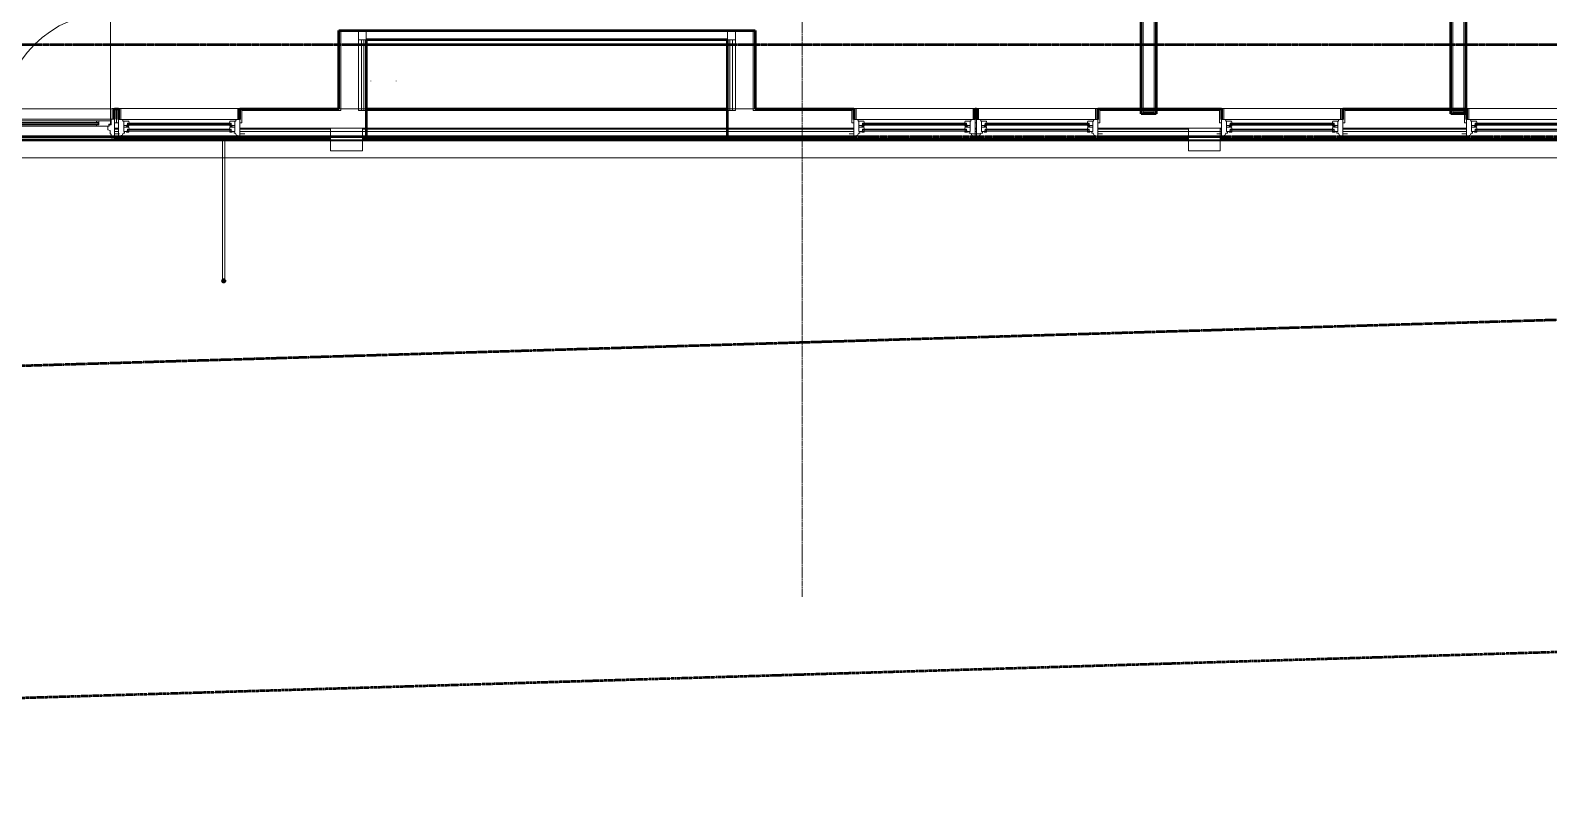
# Model space of a CAD drawing. Header units: inches. Extents: x -4218 to -1830, y 9767 to 12426.
# Drawn here: x -2742.2 to -2266.4, y 9772 to 10013.6 of the extents above; entities that cross this region are included whole.
import ezdxf

# ---------------------------------------------------------------- set-up
doc = ezdxf.new("R2010")
doc.units = ezdxf.units.IN
doc.header["$MEASUREMENT"] = 0
for name, pattern in [('Dash 1_16_', [0.125, 0.0625, -0.0625]), ('Double Dash 3_8_', [1, 0.375, -0.125, 0.125, -0.125, 0.125, -0.125]), ('Grid Line 1_2_', [0.875, 0.5, -0.125, 0.125, -0.125])]:
    doc.linetypes.add(name, pattern=pattern)
for name, color, linetype, lineweight in [('0-1', 7, 'Continuous', 5), ('A-DOOR-5', 31, 'Continuous', 9), ('A-DOOR-6', 31, 'Continuous', 20), ('A-DOOR-FRAM', 31, 'Continuous', 9), ('A-DOOR-FRAM-4', 31, 'Continuous', 20), ('A-DOOR-GLAZ', 31, 'Continuous', 9), ('A-GENM', 5, 'Continuous', 9), ('A-GLAZ-1', 151, 'Continuous', 9), ('A-GLAZ-2', 151, 'Continuous', 20), ('A-WALL', 113, 'Continuous', 13), ('A-WALL-1', 7, 'Continuous', 50), ('A-WALL-2', 250, 'Continuous', 13), ('A-WALL-7', 113, 'Continuous', 9), ('A-WALL-8', 113, 'Continuous', 50), ('C-PROP-LINE', 91, 'Double Dash 3_8_', 50), ('C-PROP-LINE-1', 91, 'Dash 1_16_', 50), ('M-EQPM', 50, 'Continuous', 9), ('S-GRID-1', 1, 'Grid Line 1_2_', 9)]:
    doc.layers.add(name, color=color, linetype=linetype, lineweight=lineweight)

# ---------------------------------------------------------------- blocks, each defined once
blk = doc.blocks.new('CTR - 1st Phase - Unit Layouts_rvt-1-BACKGROUND - RCP - 3RD FLOOR')
at = {"layer": 'A-WALL-1'}
for p, q in [((-2394.12, 9987.44), (-2394.12, 10118.45)), ((-2389.37, 10118.45), (-2389.37, 9987.44)), ((-2297.07, 9987.44), (-2297.07, 10118.45)), ((-2292.32, 10118.45), (-2292.32, 9987.44)), ((-2393.5, 9987.44), (-2394.12, 9987.44)), ((-2390, 9987.44), (-2393.5, 9987.44)), ((-2389.37, 9987.44), (-2390, 9987.44)), ((-2296.45, 9987.44), (-2297.07, 9987.44)), ((-2292.95, 9987.44), (-2296.45, 9987.44)), ((-2292.32, 9987.44), (-2292.95, 9987.44))]:
    blk.add_line(p, q, dxfattribs=at)
at = {"layer": 'A-WALL-2'}
for p, q in [((-2393.5, 10121.45), (-2393.5, 9988.06)), ((-2390, 10121.45), (-2390, 9988.06)), ((-2296.45, 10121.45), (-2296.45, 9988.06)), ((-2292.95, 10121.45), (-2292.95, 9988.06)), ((-2390, 9988.06), (-2393.5, 9988.06)), ((-2292.95, 9988.06), (-2296.45, 9988.06))]:
    blk.add_line(p, q, dxfattribs=at)
blk = doc.blocks.new('Basic Wall _ EXT - FIBER CEMENT - LARGE - ___-2162463-BACKGROUND - RCP - 3RD FLOOR')
at = {"layer": 'A-WALL-7'}
for p, q in [((-2715.86, 9981.94), (-2714.54, 9981.94)), ((-2714.54, 9981.94), (-2715.86, 9981.94)), ((-2714.54, 9981.91), (-2715.83, 9981.91)), ((-2714.54, 9981.91), (-2715.83, 9981.91)), ((-2676.51, 9981.94), (-2484.14, 9981.94)), ((-2484.14, 9981.94), (-2676.51, 9981.94)), ((-2484.14, 9981.91), (-2676.51, 9981.91)), ((-2484.14, 9981.91), (-2676.51, 9981.91)), ((-2446.11, 9981.94), (-2445.74, 9981.94)), ((-2445.74, 9981.94), (-2446.11, 9981.94)), ((-2445.74, 9981.91), (-2446.11, 9981.91)), ((-2445.74, 9981.91), (-2446.11, 9981.91)), ((-2407.71, 9981.94), (-2368.94, 9981.94)), ((-2368.94, 9981.94), (-2407.71, 9981.94)), ((-2368.94, 9981.91), (-2407.71, 9981.91)), ((-2368.94, 9981.91), (-2407.71, 9981.91)), ((-2330.91, 9981.94), (-2292.14, 9981.94)), ((-2292.14, 9981.94), (-2330.91, 9981.94)), ((-2292.14, 9981.91), (-2330.91, 9981.91)), ((-2292.14, 9981.91), (-2330.91, 9981.91)), ((-2067.55, 9978.98), (-3861.93, 9978.98)), ((-2067.55, 9979.32), (-3751.71, 9979.32)), ((-2067.55, 9979.31), (-3751.71, 9979.31)), ((-2067.55, 9979.31), (-3751.71, 9979.31)), ((-2067.55, 9979.3), (-3751.71, 9979.3)), ((-2067.55, 9979.28), (-3751.71, 9979.28)), ((-2067.55, 9979.28), (-3751.71, 9979.28))]:
    blk.add_line(p, q, dxfattribs=at)
blk = doc.blocks.new('Basic Wall _ EXT - FIBER CEMENT - SMALL - ___-2145937-BACKGROUND - RCP - 3RD FLOOR')
at = {"layer": 'A-WALL-7'}
for p, q in [((-2714.54, 9982.61), (-2715.86, 9982.61)), ((-2714.54, 9982.61), (-2715.86, 9982.61)), ((-2648.11, 9982.61), (-2676.51, 9982.61)), ((-2648.11, 9982.61), (-2676.51, 9982.61)), ((-2546.98, 9982.61), (-2638.11, 9982.61)), ((-2546.98, 9982.61), (-2638.11, 9982.61)), ((-2484.14, 9982.61), (-2546.94, 9982.61)), ((-2484.14, 9982.61), (-2546.94, 9982.61)), ((-2445.74, 9982.61), (-2446.11, 9982.61)), ((-2445.74, 9982.61), (-2446.11, 9982.61)), ((-2379.31, 9982.61), (-2407.71, 9982.61)), ((-2379.31, 9982.61), (-2407.71, 9982.61)), ((-2368.94, 9982.61), (-2369.31, 9982.61)), ((-2368.94, 9982.61), (-2369.31, 9982.61)), ((-2292.14, 9982.61), (-2330.91, 9982.61)), ((-2292.14, 9982.61), (-2330.91, 9982.61)), ((-2715.86, 9980.19), (-2714.54, 9980.19)), ((-2714.54, 9980.19), (-2715.86, 9980.19)), ((-2714.54, 9980.19), (-2715.86, 9980.19)), ((-2684.85, 9979.73), (-2715.86, 9979.73)), ((-2684.85, 9979.66), (-2715.86, 9979.66)), ((-2684.76, 9979.73), (-2684.85, 9979.73)), ((-2684.75, 9979.66), (-2684.85, 9979.66)), ((-2681.97, 9979.73), (-2684.74, 9979.73)), ((-2681.97, 9979.66), (-2684.74, 9979.66)), ((-2681.86, 9979.73), (-2681.92, 9979.73)), ((-2681.86, 9979.66), (-2681.92, 9979.66)), ((-2681.78, 9979.73), (-2681.86, 9979.73)), ((-2681.78, 9979.66), (-2681.86, 9979.66)), ((-2681.69, 9979.73), (-2681.78, 9979.73)), ((-2681.69, 9979.66), (-2681.78, 9979.66)), ((-2681.6, 9979.73), (-2681.69, 9979.73)), ((-2681.6, 9979.66), (-2681.69, 9979.66)), ((-2681.5, 9979.73), (-2681.6, 9979.73)), ((-2681.5, 9979.66), (-2681.6, 9979.66)), ((-2681.44, 9979.73), (-2681.5, 9979.73)), ((-2681.41, 9979.66), (-2681.46, 9979.66)), ((-2681.33, 9979.73), (-2681.41, 9979.73)), ((-2681.33, 9979.66), (-2681.41, 9979.66)), ((-2681.27, 9979.73), (-2681.33, 9979.73)), ((-2681.27, 9979.66), (-2681.33, 9979.66)), ((-2678.46, 9979.73), (-2681.22, 9979.73)), ((-2678.46, 9979.66), (-2681.22, 9979.66)), ((-2678.35, 9979.73), (-2678.44, 9979.73)), ((-2678.35, 9979.66), (-2678.44, 9979.66)), ((-2648.11, 9979.73), (-2678.35, 9979.73)), ((-2648.11, 9979.66), (-2678.35, 9979.66)), ((-2676.51, 9980.19), (-2648.11, 9980.19)), ((-2648.11, 9980.19), (-2676.51, 9980.19)), ((-2648.11, 9980.19), (-2676.51, 9980.19)), ((-2638.11, 9980.19), (-2484.14, 9980.19)), ((-2484.14, 9980.19), (-2638.11, 9980.19)), ((-2484.14, 9980.19), (-2638.11, 9980.19)), ((-2379.31, 9979.73), (-2638.11, 9979.73)), ((-2379.31, 9979.66), (-2638.11, 9979.66)), ((-2446.11, 9980.19), (-2445.74, 9980.19)), ((-2445.74, 9980.19), (-2446.11, 9980.19)), ((-2445.74, 9980.19), (-2446.11, 9980.19)), ((-2407.71, 9980.19), (-2379.31, 9980.19)), ((-2379.31, 9980.19), (-2407.71, 9980.19)), ((-2379.31, 9980.19), (-2407.71, 9980.19)), ((-2369.31, 9980.19), (-2368.94, 9980.19)), ((-2368.94, 9980.19), (-2369.31, 9980.19)), ((-2368.94, 9980.19), (-2369.31, 9980.19)), ((-2177.06, 9979.73), (-2369.31, 9979.73)), ((-2067.55, 9979.66), (-2369.31, 9979.66)), ((-2330.91, 9980.19), (-2292.14, 9980.19)), ((-2292.14, 9980.19), (-2330.91, 9980.19)), ((-2292.14, 9980.19), (-2330.91, 9980.19)), ((-2681.97, 9973.7), (-2784.72, 9973.7)), ((-2681.97, 9973.7), (-2784.72, 9973.7)), ((-2784.72, 9973.63), (-2681.97, 9973.63)), ((-2681.97, 9973.63), (-2784.72, 9973.63)), ((-2681.86, 9973.7), (-2681.91, 9973.7)), ((-2681.86, 9973.7), (-2681.91, 9973.7)), ((-2681.91, 9973.63), (-2681.86, 9973.63)), ((-2681.86, 9973.63), (-2681.91, 9973.63)), ((-2681.79, 9973.7), (-2681.85, 9973.7)), ((-2681.79, 9973.7), (-2681.85, 9973.7)), ((-2681.85, 9973.63), (-2681.79, 9973.63)), ((-2681.79, 9973.63), (-2681.85, 9973.63)), ((-2681.7, 9973.7), (-2681.78, 9973.7)), ((-2681.7, 9973.7), (-2681.78, 9973.7)), ((-2681.78, 9973.63), (-2681.7, 9973.63)), ((-2681.7, 9973.63), (-2681.78, 9973.63)), ((-2681.6, 9973.7), (-2681.69, 9973.7)), ((-2681.6, 9973.7), (-2681.69, 9973.7)), ((-2681.69, 9973.63), (-2681.6, 9973.63)), ((-2681.6, 9973.63), (-2681.69, 9973.63)), ((-2681.51, 9973.7), (-2681.59, 9973.7)), ((-2681.51, 9973.7), (-2681.59, 9973.7)), ((-2681.59, 9973.63), (-2681.51, 9973.63)), ((-2681.51, 9973.63), (-2681.59, 9973.63)), ((-2681.42, 9973.7), (-2681.49, 9973.7)), ((-2681.42, 9973.7), (-2681.49, 9973.7)), ((-2681.49, 9973.63), (-2681.42, 9973.63)), ((-2681.42, 9973.63), (-2681.49, 9973.63)), ((-2681.34, 9973.7), (-2681.41, 9973.7)), ((-2681.34, 9973.7), (-2681.41, 9973.7)), ((-2681.41, 9973.63), (-2681.34, 9973.63)), ((-2681.34, 9973.63), (-2681.41, 9973.63)), ((-2681.28, 9973.7), (-2681.33, 9973.7)), ((-2681.28, 9973.7), (-2681.33, 9973.7)), ((-2681.33, 9973.63), (-2681.28, 9973.63)), ((-2681.28, 9973.63), (-2681.33, 9973.63)), ((-2061.44, 9973.7), (-2681.22, 9973.7)), ((-2061.44, 9973.7), (-2681.22, 9973.7)), ((-2681.22, 9973.63), (-2061.36, 9973.63)), ((-2061.36, 9973.63), (-2681.22, 9973.63))]:
    blk.add_line(p, q, dxfattribs=at)
blk = doc.blocks.new('Door-Inswing-Andersen-400_Series-Single - 3_ 0-1_8_ x 6_ 7-1_2_ - 3rd floor-2896229-BACKGROUND - RCP - 3RD FLOOR')
at = {"layer": 'A-DOOR-5'}
blk.add_line((16.87, 0.66), (16.87, 34.41), dxfattribs=at)
blk.add_arc((16.87, 0.66), 33.75, 90, 180, dxfattribs=at)
at = {"layer": 'A-DOOR-6'}
for p, q in [((-16.87, -0.41), (-16.87, 0.66)), ((-16.87, 0.66), (-12.44, 0.66)), ((-13.19, 0.66), (-13.19, -0.66)), ((-13.19, 0.66), (-13.19, 0.59)), ((-13.19, 0.59), (-12.67, 0.59)), ((-12.44, 0.09), (-13.19, 0.09)), ((-12.67, 0.59), (-12.47, 0.34)), ((-12.47, 0.34), (-12.44, 0.16)), ((12.44, 0.66), (-12.44, 0.66)), ((-12.44, 0.16), (-12.44, 0.09)), ((16.87, 0.66), (12.44, 0.66)), ((12.47, 0.34), (12.44, 0.16)), ((12.44, 0.16), (12.44, 0.09)), ((12.44, 0.09), (13.19, 0.09)), ((12.67, 0.59), (12.47, 0.34)), ((13.19, 0.59), (12.67, 0.59)), ((13.19, 0.66), (13.19, -0.66)), ((13.19, 0.66), (13.19, 0.59)), ((16.87, -0.41), (16.87, 0.66)), ((-16.26, -0.42), (-16.87, -0.41)), ((-16.26, -1.06), (-16.26, -0.42)), ((-16.26, -1.06), (-12.44, -1.06)), ((-13.19, -0.66), (-12.44, -0.66)), ((-12.44, -0.75), (-12.47, -1.06)), ((-12.44, -0.66), (-12.44, -0.75)), ((12.44, -1.06), (-12.44, -1.06)), ((12.44, -0.66), (12.44, -0.75)), ((13.19, -0.66), (12.44, -0.66)), ((12.44, -0.75), (12.47, -1.06)), ((16.26, -1.06), (12.44, -1.06)), ((16.26, -0.42), (16.87, -0.41)), ((16.26, -1.06), (16.26, -0.42))]:
    blk.add_line(p, q, dxfattribs=at)
at = {"layer": 'A-DOOR-FRAM'}
for p, q in [((-17.94, 4.44), (-17.31, 4.44)), ((-17.94, 1.12), (-17.94, 4.44)), ((-17.31, 1.12), (-17.94, 1.12)), ((-17.31, 4.44), (-17.31, 1.12)), ((17.31, 4.44), (17.94, 4.44)), ((17.31, 1.12), (17.31, 4.44)), ((17.94, 1.12), (17.31, 1.12)), ((17.94, 4.44), (17.94, 1.12))]:
    blk.add_line(p, q, dxfattribs=at)
at = {"layer": 'A-DOOR-FRAM-4'}
for p, q in [((-18.06, -4.75), (-18.06, 1.12)), ((-18.06, 1.12), (-17.03, 1.12)), ((-17.69, 1.12), (-18.06, 1.12)), ((-18.06, 1.12), (18.06, 1.12)), ((-18.06, -5.09), (-18.06, 1.12)), ((-17.03, 1.12), (-17.03, -0.66)), ((17.03, 1.12), (17.03, -0.66)), ((18.06, 1.12), (17.03, 1.12)), ((18.06, -4.75), (18.06, 1.12)), ((18.06, 1.12), (18.06, -5.09)), ((-19.69, -3.44), (-18.06, -3.44)), ((-18.06, -4.75), (-17.03, -4.75)), ((-17.03, -0.66), (-16.45, -0.66)), ((-16.69, -3.39), (-17.03, -3.63)), ((-17.03, -3.63), (-17.03, -4.75)), ((-16, -2.23), (-16.69, -2.39)), ((-16.69, -2.39), (-16.69, -3.39)), ((-16.45, -0.66), (-16.45, -1.09)), ((-16.45, -1.09), (-16, -1.09)), ((-16, -1.09), (-16, -2.23)), ((16.45, -1.09), (16, -1.09)), ((16, -1.09), (16, -2.23)), ((16, -2.23), (16.69, -2.39)), ((16.45, -0.66), (16.45, -1.09)), ((17.03, -0.66), (16.45, -0.66)), ((16.69, -2.39), (16.69, -3.39)), ((16.69, -3.39), (17.03, -3.63)), ((17.03, -3.63), (17.03, -4.75)), ((18.06, -4.75), (17.03, -4.75)), ((19.69, -3.44), (18.06, -3.44)), ((18.06, -5.09), (-18.06, -5.09))]:
    blk.add_line(p, q, dxfattribs=at)
at = {"layer": 'A-DOOR-GLAZ'}
for p, q in [((12.44, 0.09), (-12.44, 0.09)), ((-13.19, -0.06), (-12.44, -0.06)), ((-12.44, -0.5), (-13.19, -0.5)), ((-12.98, -0.5), (-12.98, -0.06)), ((12.44, -0.06), (-12.44, -0.06)), ((12.44, -0.5), (-12.44, -0.5)), ((12.44, -0.66), (-12.44, -0.66)), ((13.19, -0.06), (12.44, -0.06)), ((12.44, -0.5), (13.19, -0.5)), ((12.98, -0.5), (12.98, -0.06))]:
    blk.add_line(p, q, dxfattribs=at)
blk = doc.blocks.new('Window-Double_Hung-Andersen-400_Series-Tilt_Wash - DOUBLE HUNG - COTTAGE - 3RD FLOOR-2888871-BACKGROUND - RCP - 3RD FLOOR')
at = {"layer": 'A-GLAZ-1'}
for p, q in [((-19.01, 3.94), (-19.01, 2.44)), ((-18.95, 3.94), (-19.01, 3.94)), ((-18.95, 2.44), (-19.01, 2.44)), ((-18.95, 4.44), (18.95, 4.44)), ((-18.95, 1.06), (-18.95, 4.44)), ((18.95, 1.06), (-18.95, 1.06)), ((-18.32, 1.06), (-18.32, 4.44)), ((18.32, 1.06), (18.32, 4.44)), ((18.95, 4.44), (18.95, 1.06)), ((19.01, 3.94), (18.95, 3.94)), ((19.01, 2.44), (18.95, 2.44)), ((19.01, 2.44), (19.01, 3.94)), ((-16.29, -0.19), (-15.7, -0.19)), ((-16.29, -0.56), (-15.7, -0.56)), ((-16.29, -2.13), (-15.7, -2.13)), ((-16.29, -2.5), (-15.7, -2.5)), ((-15.82, -0.56), (-15.82, -0.19)), ((-15.82, -2.5), (-15.82, -2.13)), ((-15.7, -0.06), (15.7, -0.06)), ((-15.7, -0.19), (15.7, -0.19)), ((-15.7, -0.56), (15.7, -0.56)), ((-15.7, -0.69), (15.7, -0.69)), ((-15.7, -2), (15.7, -2)), ((-15.7, -2.13), (15.7, -2.13)), ((-15.7, -2.5), (15.7, -2.5)), ((-15.7, -2.63), (15.7, -2.63)), ((16.29, -0.19), (15.7, -0.19)), ((16.29, -0.56), (15.7, -0.56)), ((16.29, -2.13), (15.7, -2.13)), ((16.29, -2.5), (15.7, -2.5)), ((15.82, -0.56), (15.82, -0.19)), ((15.82, -2.5), (15.82, -2.13))]:
    blk.add_line(p, q, dxfattribs=at)
at = {"layer": 'A-GLAZ-2'}
for p, q in [((-19.01, 1.06), (19.01, 1.06)), ((-19.01, -4.81), (-19.01, 1.06)), ((-17.67, 0.78), (-18, 1.06)), ((-17.67, 0.78), (-17.67, 0.56)), ((-17.67, 0.56), (-15.86, 0.56)), ((-17.42, -2.75), (-17.42, 0.56)), ((-15.86, 0.56), (-15.7, -0.06)), ((15.86, 0.56), (15.7, -0.06)), ((17.67, 0.56), (15.86, 0.56)), ((17.42, -2.75), (17.42, 0.56)), ((17.67, 0.78), (18, 1.06)), ((17.67, 0.78), (17.67, 0.56)), ((19.01, 1.06), (19.01, -4.81)), ((-19.01, -3.44), (-20.51, -3.44)), ((-18.2, -4), (-17.92, -4)), ((-18.2, -4.81), (-18.2, -4)), ((-17.92, -4), (-17.61, -3.19)), ((-17.61, -3.19), (-17.14, -3.19)), ((-17.42, -0.81), (-16.57, -0.81)), ((-17.42, -1.37), (-15.86, -1.37)), ((-17.42, -2.75), (-16.57, -2.75)), ((-17.14, -3.19), (-17.14, -2.75)), ((-16.57, -0.69), (-16.57, -1.03)), ((-15.7, -0.69), (-16.57, -0.69)), ((-15.86, -1.03), (-16.57, -1.03)), ((-16.57, -2.63), (-16.57, -2.97)), ((-15.7, -2.63), (-16.57, -2.63)), ((-15.86, -2.97), (-16.57, -2.97)), ((-16.29, -0.69), (-16.29, -0.06)), ((-15.7, -0.06), (-16.29, -0.06)), ((-16.29, -2.63), (-16.29, -2)), ((-15.7, -2), (-16.29, -2)), ((-15.86, -1.03), (-15.7, -0.69)), ((-15.86, -1.37), (-15.7, -2)), ((-15.86, -2.97), (-15.7, -2.63)), ((15.7, -0.06), (16.29, -0.06)), ((15.86, -1.03), (15.7, -0.69)), ((15.7, -0.69), (16.57, -0.69)), ((15.86, -1.37), (15.7, -2)), ((15.7, -2), (16.29, -2)), ((15.86, -2.97), (15.7, -2.63)), ((15.7, -2.63), (16.57, -2.63)), ((15.86, -1.03), (16.57, -1.03)), ((17.42, -1.37), (15.86, -1.37)), ((15.86, -2.97), (16.57, -2.97)), ((16.29, -0.69), (16.29, -0.06)), ((16.29, -2.63), (16.29, -2)), ((16.57, -0.69), (16.57, -1.03)), ((17.42, -0.81), (16.57, -0.81)), ((16.57, -2.63), (16.57, -2.97)), ((17.42, -2.75), (16.57, -2.75)), ((17.14, -3.19), (17.14, -2.75)), ((17.61, -3.19), (17.14, -3.19)), ((17.92, -4), (17.61, -3.19)), ((18.2, -4), (17.92, -4)), ((18.2, -4.81), (18.2, -4)), ((19.01, -3.44), (20.51, -3.44)), ((19.01, -4.81), (-19.01, -4.81))]:
    blk.add_line(p, q, dxfattribs=at)
blk = doc.blocks.new('Window-Double_Hung-Andersen-400_Series-Tilt_Wash - DOUBLE HUNG - COTTAGE - 3RD FLOOR-V107-BACKGROUND - RCP - 3RD FLOOR')
at = {"layer": 'A-GLAZ-1'}
for p, q in [((-19.01, 3.94), (-19.01, 2.44)), ((-18.95, 3.94), (-19.01, 3.94)), ((-18.95, 2.44), (-19.01, 2.44)), ((-18.95, 4.44), (18.95, 4.44)), ((-18.95, 1.06), (-18.95, 4.44)), ((18.95, 1.06), (-18.95, 1.06)), ((-18.32, 1.06), (-18.32, 4.44)), ((18.32, 1.06), (18.32, 4.44)), ((18.95, 4.44), (18.95, 1.06)), ((19.01, 3.94), (18.95, 3.94)), ((19.01, 2.44), (18.95, 2.44)), ((19.01, 2.44), (19.01, 3.94)), ((-16.29, -0.19), (-15.7, -0.19)), ((-16.29, -0.56), (-15.7, -0.56)), ((-16.29, -2.13), (-15.7, -2.13)), ((-16.29, -2.5), (-15.7, -2.5)), ((-15.82, -0.56), (-15.82, -0.19)), ((-15.82, -2.5), (-15.82, -2.13)), ((-15.7, -0.06), (15.7, -0.06)), ((-15.7, -0.19), (15.7, -0.19)), ((-15.7, -0.56), (15.7, -0.56)), ((-15.7, -0.69), (15.7, -0.69)), ((-15.7, -2), (15.7, -2)), ((-15.7, -2.13), (15.7, -2.13)), ((-15.7, -2.5), (15.7, -2.5)), ((-15.7, -2.63), (15.7, -2.63)), ((16.29, -0.19), (15.7, -0.19)), ((16.29, -0.56), (15.7, -0.56)), ((16.29, -2.13), (15.7, -2.13)), ((16.29, -2.5), (15.7, -2.5)), ((15.82, -0.56), (15.82, -0.19)), ((15.82, -2.5), (15.82, -2.13))]:
    blk.add_line(p, q, dxfattribs=at)
at = {"layer": 'A-GLAZ-2'}
for p, q in [((-19.01, 1.06), (19.01, 1.06)), ((-19.01, -4.81), (-19.01, 1.06)), ((-17.67, 0.78), (-18, 1.06)), ((-17.67, 0.78), (-17.67, 0.56)), ((-17.67, 0.56), (-15.86, 0.56)), ((-17.42, -2.75), (-17.42, 0.56)), ((-15.86, 0.56), (-15.7, -0.06)), ((15.86, 0.56), (15.7, -0.06)), ((17.67, 0.56), (15.86, 0.56)), ((17.42, -2.75), (17.42, 0.56)), ((17.67, 0.78), (18, 1.06)), ((17.67, 0.78), (17.67, 0.56)), ((19.01, 1.06), (19.01, -4.81)), ((-19.01, -3.44), (-20.34, -3.44)), ((-18.2, -4), (-17.92, -4)), ((-18.2, -4.81), (-18.2, -4)), ((-17.92, -4), (-17.61, -3.19)), ((-17.61, -3.19), (-17.14, -3.19)), ((-17.42, -0.81), (-16.57, -0.81)), ((-17.42, -1.37), (-15.86, -1.37)), ((-17.42, -2.75), (-16.57, -2.75)), ((-17.14, -3.19), (-17.14, -2.75)), ((-16.57, -0.69), (-16.57, -1.03)), ((-15.7, -0.69), (-16.57, -0.69)), ((-15.86, -1.03), (-16.57, -1.03)), ((-16.57, -2.63), (-16.57, -2.97)), ((-15.7, -2.63), (-16.57, -2.63)), ((-15.86, -2.97), (-16.57, -2.97)), ((-16.29, -0.69), (-16.29, -0.06)), ((-15.7, -0.06), (-16.29, -0.06)), ((-16.29, -2.63), (-16.29, -2)), ((-15.7, -2), (-16.29, -2)), ((-15.86, -1.03), (-15.7, -0.69)), ((-15.86, -1.37), (-15.7, -2)), ((-15.86, -2.97), (-15.7, -2.63)), ((15.7, -0.06), (16.29, -0.06)), ((15.86, -1.03), (15.7, -0.69)), ((15.7, -0.69), (16.57, -0.69)), ((15.86, -1.37), (15.7, -2)), ((15.7, -2), (16.29, -2)), ((15.86, -2.97), (15.7, -2.63)), ((15.7, -2.63), (16.57, -2.63)), ((15.86, -1.03), (16.57, -1.03)), ((17.42, -1.37), (15.86, -1.37)), ((15.86, -2.97), (16.57, -2.97)), ((16.29, -0.69), (16.29, -0.06)), ((16.29, -2.63), (16.29, -2)), ((16.57, -0.69), (16.57, -1.03)), ((17.42, -0.81), (16.57, -0.81)), ((16.57, -2.63), (16.57, -2.97)), ((17.42, -2.75), (16.57, -2.75)), ((17.14, -3.19), (17.14, -2.75)), ((17.61, -3.19), (17.14, -3.19)), ((17.92, -4), (17.61, -3.19)), ((18.2, -4), (17.92, -4)), ((18.2, -4.81), (18.2, -4)), ((19.01, -3.44), (20.51, -3.44)), ((19.01, -4.81), (-19.01, -4.81))]:
    blk.add_line(p, q, dxfattribs=at)
blk = doc.blocks.new('Family1 - SCUPPER-V116-BACKGROUND - RCP - 3RD FLOOR')
at = {"layer": 'A-GENM'}
for p, q in [((5, 8.81), (-5, 8.81)), ((-5, 8.81), (-5, 5.64)), ((-5, 5.46), (-5, 5.31)), ((-5, 5.31), (-5, 4.44)), ((5, 8.81), (5, 5.64)), ((5, 5.46), (5, 5.31)), ((5, 5.31), (5, 4.44)), ((-5, 4.44), (-5, 4.34)), ((-5, 4.34), (-5, 4.19)), ((-5, 4.17), (-5, 2.69)), ((-5, 2.69), (-5, 1.7)), ((5, 4.44), (5, 4.34)), ((5, 4.34), (5, 2.69)), ((5, 2.69), (5, 1.69))]:
    blk.add_line(p, q, dxfattribs=at)
blk = doc.blocks.new('Family1 - SCUPPER-V121-BACKGROUND - RCP - 3RD FLOOR')
at = {"layer": 'A-GENM'}
for p, q in [((5, 8.81), (-5, 8.81)), ((-5, 8.81), (-5, 5.62)), ((-5, 5.46), (-5, 5.31)), ((-5, 5.31), (-5, 4.44)), ((5, 8.81), (5, 5.62)), ((5, 5.46), (5, 5.31)), ((5, 5.31), (5, 4.44)), ((-5, 4.44), (-5, 4.26)), ((-5, 4.24), (-5, 2.69)), ((-5, 2.69), (-5, 1.69)), ((5, 4.44), (5, 4.26)), ((5, 4.19), (5, 2.69)), ((5, 2.69), (5, 1.69))]:
    blk.add_line(p, q, dxfattribs=at)
blk = doc.blocks.new('Walls 48 - Walls 1-2573569-BACKGROUND - RCP - 3RD FLOOR')
at = {"layer": 'A-WALL-7'}
for p, q in [((-2684.85, 9979.32), (-2684.85, 9979.81)), ((-2684.85, 9979.2), (-2684.85, 9979.31)), ((-2684.85, 9979.2), (-2679.97, 9979.2)), ((-2684.74, 9979.2), (-2684.85, 9979.2)), ((-2681.97, 9979.2), (-2684.74, 9979.2)), ((-2681.97, 9979.32), (-2681.97, 9979.81)), ((-2681.97, 9979.2), (-2681.97, 9979.31)), ((-2681.97, 9935.09), (-2681.97, 9979)), ((-2681.87, 9979.2), (-2681.92, 9979.2)), ((-2681.79, 9979.2), (-2681.86, 9979.2)), ((-2681.7, 9979.2), (-2681.78, 9979.2)), ((-2681.6, 9979.2), (-2681.69, 9979.2)), ((-2681.5, 9979.2), (-2681.6, 9979.2)), ((-2681.41, 9979.2), (-2681.5, 9979.2)), ((-2681.33, 9979.2), (-2681.41, 9979.2)), ((-2681.27, 9979.2), (-2681.33, 9979.2)), ((-2681.22, 9979.81), (-2681.22, 9979.32)), ((-2681.22, 9979.31), (-2681.22, 9979.2)), ((-2679.97, 9979.2), (-2681.22, 9979.2)), ((-2681.22, 9979), (-2681.22, 9935.09)), ((-2679.97, 9979.2), (-2678.78, 9979.2)), ((-2679.3, 9979.2), (-2679.97, 9979.2)), ((-2678.35, 9979.2), (-2679.3, 9979.2)), ((-2678.78, 9979.2), (-2678.35, 9979.2)), ((-2678.35, 9979.81), (-2678.35, 9979.32)), ((-2678.35, 9979.31), (-2678.35, 9979.2))]:
    blk.add_line(p, q, dxfattribs=at)
at = {"layer": 'A-WALL-8', "flags": 128}
for points in [[(-2681.97, 9935.09), (-2681.96, 9935.19), (-2681.93, 9935.29), (-2681.88, 9935.37), (-2681.81, 9935.44), (-2681.73, 9935.49), (-2681.64, 9935.52), (-2681.55, 9935.52), (-2681.46, 9935.49), (-2681.38, 9935.44), (-2681.32, 9935.37), (-2681.26, 9935.29), (-2681.23, 9935.19), (-2681.22, 9935.09)], [(-2681.22, 9935.09), (-2681.23, 9934.98), (-2681.26, 9934.89), (-2681.32, 9934.8), (-2681.38, 9934.73), (-2681.46, 9934.68), (-2681.55, 9934.66), (-2681.64, 9934.66), (-2681.73, 9934.68), (-2681.81, 9934.73), (-2681.88, 9934.8), (-2681.93, 9934.89), (-2681.96, 9934.98), (-2681.97, 9935.09)]]:
    blk.add_lwpolyline(points, dxfattribs=at)
blk = doc.blocks.new('22142613 - Roof Drains - Type A - 15_ Strainer - 8_ Drain-V205-BACKGROUND - RCP - 3RD FLOOR')
at = {"layer": 'M-EQPM'}
for p, q in [((-2635.52, 9997.69), (-2635.52, 9997.74)), ((-2627.52, 9997.74), (-2627.52, 9997.69))]:
    blk.add_line(p, q, dxfattribs=at)
blk = doc.blocks.new('Family - ___-1878357-BACKGROUND - RCP - 3RD FLOOR')
at = {"layer": 'C-PROP-LINE'}
blk.add_line((-3831.82, 9771.98), (-2096.45, 9823.93), dxfattribs=at)
blk = doc.blocks.new('Family - ___-2835860-BACKGROUND - RCP - 3RD FLOOR')
at = {"layer": 'C-PROP-LINE-1'}
for p, q in [((-2636.92, 10009.09), (-2636.92, 9980.19)), ((-2523.72, 10009.09), (-2636.92, 10009.09)), ((-2523.72, 9980.19), (-2523.72, 10009.09)), ((-2636.92, 9980.19), (-3860.72, 9980.19)), ((-2067.55, 9980.19), (-2523.72, 9980.19))]:
    blk.add_line(p, q, dxfattribs=at)
blk = doc.blocks.new('Family - ___-2835903-BACKGROUND - RCP - 3RD FLOOR')
at = {"layer": 'C-PROP-LINE-1'}
blk.add_line((-2096.45, 10009.09), (-3831.82, 10009.09), dxfattribs=at)
blk = doc.blocks.new('Family - ___-2835932-BACKGROUND - RCP - 3RD FLOOR')
at = {"layer": 'C-PROP-LINE-1'}
blk.add_line((-2067.55, 9980.19), (-3860.72, 9980.19), dxfattribs=at)
blk = doc.blocks.new('Family - ___-2855424-BACKGROUND - RCP - 3RD FLOOR')
at = {"layer": 'C-PROP-LINE-1'}
blk.add_line((-3987.11, 9871.38), (-1939.77, 9932.67), dxfattribs=at)

msp = doc.modelspace()

# ---------------------------------------------------------------- linework, layer by layer
at = {"layer": 'A-WALL'}
for p, q in [((-2644.92, 9988.44), (-2644.92, 10013.59)), ((-2639.42, 10013.59), (-2639.42, 9988.44)), ((-2636.92, 10010.59), (-2639.42, 10010.59)), ((-2638.42, 9988.44), (-2638.42, 10010.59)), ((-2637.67, 9988.44), (-2637.67, 10010.59)), ((-2521.22, 10010.59), (-2523.72, 10010.59)), ((-2522.97, 9988.44), (-2522.97, 10010.59)), ((-2522.22, 9988.44), (-2522.22, 10010.59)), ((-2521.22, 9988.44), (-2521.22, 10013.59)), ((-2515.72, 9988.44), (-2515.72, 10013.59)), ((-2715.24, 9984.63), (-2715.24, 9988.44)), ((-2715.24, 9988.44), (-2715.16, 9988.44)), ((-2715.16, 9988.44), (-2715.16, 9984.63)), ((-2675.89, 9984.63), (-2675.89, 9988.44)), ((-2675.89, 9988.44), (-2644.92, 9988.44)), ((-2644.92, 9989.06), (-2645.55, 9989.06)), ((-2639.42, 9988.44), (-2521.22, 9988.44)), ((-2636.92, 9989.06), (-2637.67, 9989.06)), ((-2522.97, 9989.06), (-2523.72, 9989.06)), ((-2515.1, 9989.06), (-2515.72, 9989.06)), ((-2515.72, 9988.44), (-2484.76, 9988.44)), ((-2484.76, 9988.44), (-2484.76, 9984.63)), ((-2407.09, 9984.63), (-2407.09, 9988.44)), ((-2407.09, 9988.44), (-2369.56, 9988.44)), ((-2369.56, 9988.44), (-2369.56, 9984.63)), ((-2330.29, 9984.63), (-2330.29, 9988.44)), ((-2330.29, 9988.44), (-2292.76, 9988.44)), ((-2292.76, 9988.44), (-2292.76, 9984.63)), ((-2715.24, 9984.63), (-2715.86, 9984.63)), ((-2714.54, 9982.94), (-2715.86, 9982.94)), ((-2714.54, 9981.94), (-2715.86, 9981.94)), ((-2714.54, 9984.63), (-2715.16, 9984.63)), ((-2675.89, 9984.63), (-2676.51, 9984.63)), ((-2484.14, 9982.94), (-2676.51, 9982.94)), ((-2484.14, 9981.94), (-2676.51, 9981.94)), ((-2484.14, 9984.63), (-2484.76, 9984.63)), ((-2445.74, 9984.63), (-2446.11, 9984.63)), ((-2445.74, 9982.94), (-2446.11, 9982.94)), ((-2445.74, 9981.94), (-2446.11, 9981.94)), ((-2407.09, 9984.63), (-2407.71, 9984.63)), ((-2368.94, 9982.94), (-2407.71, 9982.94)), ((-2368.94, 9981.94), (-2407.71, 9981.94)), ((-2368.94, 9984.63), (-2369.56, 9984.63)), ((-2330.29, 9984.63), (-2330.91, 9984.63)), ((-2292.14, 9982.94), (-2330.91, 9982.94)), ((-2292.14, 9981.94), (-2330.91, 9981.94)), ((-2292.14, 9984.63), (-2292.76, 9984.63)), ((-2714.54, 9980.44), (-2715.86, 9980.44)), ((-2484.14, 9980.44), (-2676.51, 9980.44)), ((-2445.74, 9980.44), (-2446.11, 9980.44)), ((-2368.94, 9980.44), (-2407.71, 9980.44)), ((-2292.14, 9980.44), (-2330.91, 9980.44))]:
    msp.add_line(p, q, dxfattribs=at)
at = {"layer": 'A-WALL-7'}
for p, q in [((-2636.92, 10010.59), (-2636.92, 10013.59)), ((-2523.72, 10013.59), (-2523.72, 10010.59)), ((-2716.61, 9989.06), (-2751.24, 9989.06)), ((-2715.99, 9989.06), (-2714.47, 9989.06)), ((-2676.57, 9989.06), (-2484.07, 9989.06)), ((-2446.11, 9989.06), (-2446.17, 9989.06)), ((-2445.74, 9989.06), (-2445.67, 9989.06)), ((-2407.71, 9989.06), (-2407.77, 9989.06)), ((-2368.87, 9989.06), (-2368.94, 9989.06)), ((-2330.91, 9989.06), (-2330.97, 9989.06)), ((-2292.07, 9989.06), (-2292.14, 9989.06)), ((-2676.51, 9980.19), (-2676.51, 9983.19)), ((-2648.11, 9982.94), (-2648.11, 9980.44)), ((-2638.11, 9982.94), (-2638.11, 9980.39)), ((-2484.14, 9983.19), (-2484.14, 9980.19)), ((-2379.31, 9982.94), (-2379.31, 9980.29)), ((-2369.31, 9982.93), (-2369.31, 9980.45)), ((-2648.11, 9980.37), (-2648.11, 9980.19)), ((-2638.11, 9980.37), (-2638.11, 9980.19)), ((-2379.31, 9980.29), (-2379.31, 9980.19)), ((-2369.31, 9980.44), (-2369.31, 9980.29)), ((-2369.31, 9980.28), (-2369.31, 9980.19))]:
    msp.add_line(p, q, dxfattribs=at)
at = {"layer": 'A-WALL-8'}
for p, q in [((-2645.55, 9989.06), (-2645.55, 10013.59)), ((-2645.55, 10013.59), (-2515.1, 10013.59)), ((-2636.92, 10010.59), (-2636.92, 9989.06)), ((-2523.72, 10010.59), (-2636.92, 10010.59)), ((-2523.72, 9989.06), (-2523.72, 10010.59)), ((-2515.1, 10013.59), (-2515.1, 9989.06)), ((-2715.86, 9985.75), (-2715.86, 9989.06)), ((-2715.86, 9989.06), (-2714.54, 9989.06)), ((-2714.54, 9989.06), (-2714.54, 9985.69)), ((-2676.51, 9985.69), (-2676.51, 9989.06)), ((-2676.51, 9989.06), (-2645.55, 9989.06)), ((-2636.92, 9989.06), (-2523.72, 9989.06)), ((-2515.1, 9989.06), (-2484.14, 9989.06)), ((-2484.14, 9989.06), (-2484.14, 9985.69)), ((-2446.11, 9985.69), (-2446.11, 9989.06)), ((-2446.11, 9989.06), (-2445.74, 9989.06)), ((-2445.74, 9989.06), (-2445.74, 9985.69)), ((-2407.71, 9985.69), (-2407.71, 9989.06)), ((-2407.71, 9989.06), (-2368.94, 9989.06)), ((-2368.94, 9989.06), (-2368.94, 9985.69)), ((-2330.91, 9985.69), (-2330.91, 9989.06)), ((-2330.91, 9989.06), (-2292.14, 9989.06)), ((-2292.14, 9989.06), (-2292.14, 9985.69)), ((-2714.54, 9980.19), (-2715.86, 9980.19)), ((-2484.14, 9980.19), (-2676.51, 9980.19)), ((-2445.74, 9980.19), (-2446.11, 9980.19)), ((-2368.94, 9980.19), (-2407.71, 9980.19)), ((-2292.14, 9980.19), (-2330.91, 9980.19))]:
    msp.add_line(p, q, dxfattribs=at)
at = {"layer": 'S-GRID-1'}
msp.add_line((-2500.32, 9836.18), (-2500.32, 12376.81), dxfattribs=at)

# ---------------------------------------------------------------- block references
at = {"layer": '0-1'}
msp.add_blockref('CTR - 1st Phase - Unit Layouts_rvt-1-BACKGROUND - RCP - 3RD FLOOR', (0, 0), dxfattribs=at)
at = {"layer": 'A-DOOR-5'}
msp.add_blockref('Door-Inswing-Andersen-400_Series-Single - 3_ 0-1_8_ x 6_ 7-1_2_ - 3rd floor-2896229-BACKGROUND - RCP - 3RD FLOOR', (-2733.92, 9984.63), dxfattribs=at)
at = {"layer": 'A-GENM', "rotation": 180}
for name, p in [('Family1 - SCUPPER-V121-BACKGROUND - RCP - 3RD FLOOR', (-2643.11, 9984.63)), ('Family1 - SCUPPER-V116-BACKGROUND - RCP - 3RD FLOOR', (-2374.31, 9984.63))]:
    msp.add_blockref(name, p, dxfattribs=at)
at = {"layer": 'A-GLAZ-1'}
for name, p in [('Window-Double_Hung-Andersen-400_Series-Tilt_Wash - DOUBLE HUNG - COTTAGE - 3RD FLOOR-V107-BACKGROUND - RCP - 3RD FLOOR', (-2695.52, 9984.63)), ('Window-Double_Hung-Andersen-400_Series-Tilt_Wash - DOUBLE HUNG - COTTAGE - 3RD FLOOR-2888871-BACKGROUND - RCP - 3RD FLOOR', (-2465.12, 9984.63)), ('Window-Double_Hung-Andersen-400_Series-Tilt_Wash - DOUBLE HUNG - COTTAGE - 3RD FLOOR-2888871-BACKGROUND - RCP - 3RD FLOOR', (-2426.72, 9984.63)), ('Window-Double_Hung-Andersen-400_Series-Tilt_Wash - DOUBLE HUNG - COTTAGE - 3RD FLOOR-2888871-BACKGROUND - RCP - 3RD FLOOR', (-2349.92, 9984.63)), ('Window-Double_Hung-Andersen-400_Series-Tilt_Wash - DOUBLE HUNG - COTTAGE - 3RD FLOOR-2888871-BACKGROUND - RCP - 3RD FLOOR', (-2273.12, 9984.63))]:
    msp.add_blockref(name, p, dxfattribs=at)
at = {"layer": 'A-WALL-7'}
for name in ['Basic Wall _ EXT - FIBER CEMENT - SMALL - ___-2145937-BACKGROUND - RCP - 3RD FLOOR', 'Basic Wall _ EXT - FIBER CEMENT - LARGE - ___-2162463-BACKGROUND - RCP - 3RD FLOOR', 'Walls 48 - Walls 1-2573569-BACKGROUND - RCP - 3RD FLOOR']:
    msp.add_blockref(name, (0, 0), dxfattribs=at)
at = {"layer": 'C-PROP-LINE'}
msp.add_blockref('Family - ___-1878357-BACKGROUND - RCP - 3RD FLOOR', (0, 0), dxfattribs=at)
at = {"layer": 'C-PROP-LINE-1'}
for name in ['Family - ___-2835860-BACKGROUND - RCP - 3RD FLOOR', 'Family - ___-2835932-BACKGROUND - RCP - 3RD FLOOR', 'Family - ___-2835903-BACKGROUND - RCP - 3RD FLOOR', 'Family - ___-2855424-BACKGROUND - RCP - 3RD FLOOR']:
    msp.add_blockref(name, (0, 0), dxfattribs=at)
at = {"layer": 'M-EQPM'}
msp.add_blockref('22142613 - Roof Drains - Type A - 15_ Strainer - 8_ Drain-V205-BACKGROUND - RCP - 3RD FLOOR', (0, 0), dxfattribs=at)

doc.saveas('drawing.dxf')
